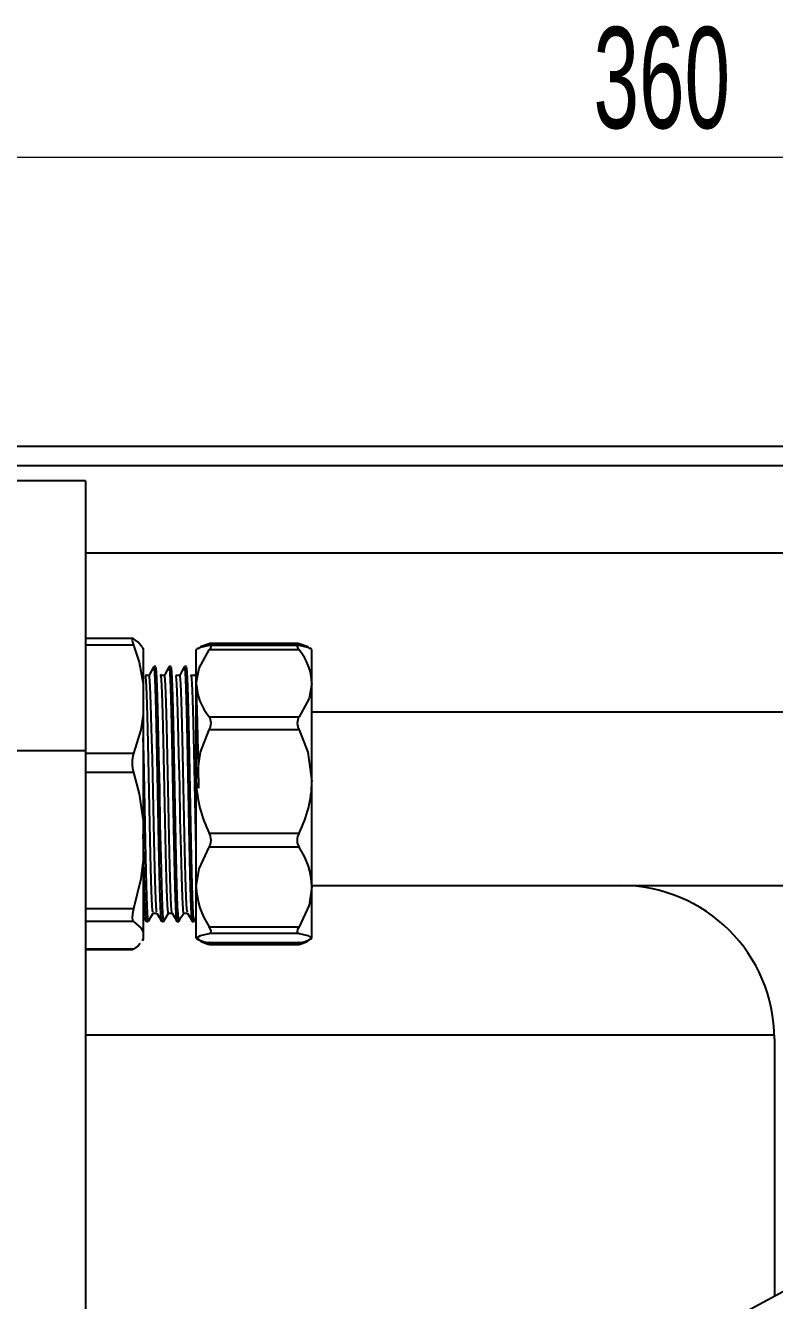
# Model space of a CAD drawing. Header units: millimetres. Extents: x 75 to 2075, y 25 to 1460.
# Drawn here: x 437 to 566.5, y 1117.1 to 1337.6 of the extents above; entities that cross this region are included whole.
import ezdxf

# ---------------------------------------------------------------- set-up
doc = ezdxf.new("R2010")
doc.units = ezdxf.units.MM
doc.header["$LTSCALE"] = 5
doc.styles.add('SLDTEXTSTYLE0', font='TXT', dxfattribs={"width": 0.605})
doc.dimstyles.new('SLDDIMSTYLE0', dxfattribs={"dimtxt": 17.5, "dimasz": 16.51, "dimexe": 0, "dimexo": 0.0625, "dimgap": 4.375, "dimtad": 1, "dimlfac": 0.6, "dimrnd": 1e-09, "dimzin": 12, "dimdsep": 46, "dimtxsty": 'SLDTEXTSTYLE0', "dimsah": 1, "dimcen": 0.09, "dimadec": 0, "dimazin": 3, "dimtfac": 1, "dimtofl": 0, "dimtmove": 0, "dimatfit": 3, "dimfxl": 1, "dimfrac": 2, "dimtolj": 1, "dimtzin": 12, "dimarcsym": 0})

# ---------------------------------------------------------------- blocks, each defined once
blk = doc.blocks.new('_D_4')
at = {"color": 7, "linetype": 'Continuous', "lineweight": 0}
for p, q in [((234, 1259.7), (234, 1319.82)), ((834, 1259.7), (834, 1319.82)), ((834, 1314.82), (234, 1314.82))]:
    blk.add_line(p, q, dxfattribs=at)
at = {"color": 7, "linetype": 'Continuous', "lineweight": 18}
for points in [[(234, 1314.82), (250.51, 1312.28), (250.51, 1317.36)], [(834, 1314.82), (817.49, 1317.36), (817.49, 1312.28)]]:
    blk.add_solid(points, dxfattribs=at)
at = {"color": 7, "linetype": 'Continuous', "lineweight": 18, "insert": (535.2, 1337.38), "char_height": 17.5, "attachment_point": 1, "style": 'SLDTEXTSTYLE0'}
blk.add_mtext('360', dxfattribs=at)

msp = doc.modelspace()

# ---------------------------------------------------------------- linework, layer by layer
at = {"color": 7, "linetype": 'Continuous', "lineweight": 25}
for p, q in [((798.886, 1264.817), (269.121, 1264.817)), ((797.337, 1261.483), (270.67, 1261.483)), ((447.337, 1258.866), (284.003, 1258.866)), ((447.337, 1258.866), (447.337, 1212.199)), ((627.337, 1246.366), (447.337, 1246.366)), ((455.523, 1231.618), (447.337, 1231.618)), ((484.107, 1230.742), (468.918, 1230.742)), ((455.654, 1230.478), (447.337, 1230.478)), ((457.337, 1229.866), (457.193, 1230.095)), ((457.337, 1229.866), (457.337, 1223.759)), ((466.639, 1229.794), (466.503, 1229.699)), ((466.503, 1223.845), (466.503, 1229.699)), ((466.859, 1229.948), (466.639, 1229.794)), ((484.272, 1229.616), (468.735, 1229.616)), ((484.17, 1230.397), (468.852, 1230.397)), ((486.368, 1229.794), (486.148, 1229.948)), ((486.503, 1229.699), (486.368, 1229.794)), ((486.503, 1223.845), (486.503, 1229.699)), ((459.517, 1226.732), (459.186, 1226.732)), ((462.162, 1226.732), (461.831, 1226.732)), ((464.808, 1226.732), (464.477, 1226.732)), ((466.503, 1225.67), (466.283, 1225.289)), ((457.337, 1223.759), (457.337, 1218.43)), ((466.503, 1206.87), (466.503, 1223.845)), ((486.503, 1206.87), (486.503, 1223.845)), ((457.337, 1218.43), (457.337, 1199.997)), ((468.735, 1218.074), (484.272, 1218.074)), ((700.67, 1218.866), (486.503, 1218.866)), ((484.272, 1215.811), (468.735, 1215.811)), ((447.337, 1212.199), (284.003, 1212.199)), ((447.337, 1212.199), (447.337, 732.199)), ((455.654, 1211.712), (447.337, 1211.712)), ((455.654, 1208.441), (447.337, 1208.441)), ((466.503, 1188.623), (466.503, 1206.87)), ((486.503, 1188.623), (486.503, 1206.87)), ((457.337, 1199.997), (457.337, 1193.3)), ((468.735, 1197.93), (484.272, 1197.93)), ((484.272, 1195.497), (468.735, 1195.497)), ((457.337, 1193.3), (457.337, 1180.937)), ((486.503, 1188.866), (700.67, 1188.866)), ((466.503, 1179.793), (466.503, 1188.623)), ((486.503, 1179.793), (486.503, 1188.623)), ((455.654, 1184.856), (447.337, 1184.856)), ((455.654, 1182.662), (447.337, 1182.662)), ((457.863, 1182.666), (458.193, 1182.666)), ((460.509, 1182.666), (460.839, 1182.666)), ((463.155, 1182.666), (463.485, 1182.666)), ((465.801, 1182.666), (466.131, 1182.666)), ((466.141, 1182.672), (466.503, 1183.3)), ((457.337, 1180.937), (457.337, 1179.568)), ((468.735, 1181.75), (484.272, 1181.75)), ((484.272, 1180.573), (468.735, 1180.573)), ((455.654, 1177.843), (447.337, 1177.843)), ((447.337, 1177.78), (455.523, 1177.78)), ((455.654, 1177.843), (455.523, 1177.814)), ((457.337, 1179.568), (457.13, 1179.311)), ((457.193, 1179.303), (457.337, 1179.532)), ((457.337, 1179.568), (457.337, 1179.532)), ((466.503, 1179.699), (466.639, 1179.604)), ((466.639, 1179.604), (466.859, 1179.45)), ((468.735, 1179.014), (484.272, 1179.014)), ((468.852, 1179.008), (468.735, 1179.014)), ((468.735, 1178.689), (484.272, 1178.689)), ((468.852, 1179.001), (484.17, 1179.001)), ((468.918, 1178.656), (484.107, 1178.656)), ((484.272, 1178.689), (484.107, 1178.673)), ((484.272, 1179.014), (484.17, 1179.02)), ((486.368, 1179.604), (486.503, 1179.699)), ((447.337, 1163.032), (566.467, 1163.032)), ((566.503, 1162.357), (566.503, 1117.803))]:
    msp.add_line(p, q, dxfattribs=at)
at = {"color": 7, "linetype": 'Continuous', "lineweight": 25, "flags": 128}
for points in [[(455.654, 1231.555), (455.452, 1231.599), (455.413, 1231.339), (455.536, 1230.821), (455.654, 1230.478)], [(457.13, 1230.087), (456.441, 1230.946), (455.654, 1231.555)], [(468.735, 1230.709), (467.232, 1230.163), (467.006, 1229.942)], [(468.959, 1230.397), (468.988, 1230.439), (469.048, 1230.675), (468.912, 1230.742), (468.735, 1230.709)], [(484.272, 1230.709), (484.019, 1230.733), (483.959, 1230.589), (484.054, 1230.397)], [(486.001, 1229.942), (485.775, 1230.163), (484.272, 1230.709)], [(455.654, 1230.478), (456.6, 1227.538), (457.337, 1223.759)], [(466.503, 1223.845), (466.983, 1226.489), (468.735, 1229.616)], [(468.735, 1230.384), (467.232, 1230.045), (466.811, 1229.791)], [(468.735, 1229.616), (468.988, 1230.015), (469.048, 1230.289), (468.912, 1230.393), (468.735, 1230.384)], [(484.272, 1230.384), (484.019, 1230.369), (483.959, 1230.186), (484.095, 1229.875), (484.272, 1229.616)], [(486.196, 1229.791), (485.775, 1230.045), (484.272, 1230.384)], [(459.178, 1226.73), (458.762, 1226.009), (458.345, 1225.288)], [(460.509, 1182.797), (460.487, 1182.698), (460.369, 1183.875), (460.249, 1186.688), (460.136, 1190.804), (460.017, 1196.068), (459.897, 1202.013), (459.785, 1208.041), (459.664, 1213.944), (459.546, 1219.098), (459.433, 1223.085), (459.312, 1225.733), (459.196, 1226.726), (459.172, 1226.584)], [(460.839, 1182.808), (460.751, 1183.17), (460.63, 1185.318), (460.514, 1188.929), (460.399, 1193.729), (460.277, 1199.467), (460.163, 1205.493), (460.047, 1211.508), (459.926, 1217.055), (459.813, 1221.542), (459.694, 1224.807), (459.574, 1226.515), (459.517, 1226.525)], [(461.823, 1226.729), (461.407, 1226.008), (460.99, 1225.287)], [(463.155, 1182.797), (463.133, 1182.698), (463.015, 1183.875), (462.894, 1186.688), (462.782, 1190.804), (462.663, 1196.068), (462.543, 1202.013), (462.431, 1208.041), (462.31, 1213.944), (462.192, 1219.098), (462.079, 1223.085), (461.958, 1225.733), (461.841, 1226.726), (461.817, 1226.58)], [(463.485, 1182.808), (463.397, 1183.17), (463.275, 1185.318), (463.159, 1188.929), (463.045, 1193.729), (462.923, 1199.467), (462.809, 1205.493), (462.692, 1211.508), (462.571, 1217.055), (462.459, 1221.542), (462.34, 1224.807), (462.22, 1226.515), (462.162, 1226.525)], [(464.47, 1226.73), (464.053, 1226.009), (463.637, 1225.288)], [(465.801, 1182.797), (465.779, 1182.698), (465.661, 1183.875), (465.54, 1186.688), (465.428, 1190.804), (465.309, 1196.068), (465.189, 1202.013), (465.076, 1208.041), (464.956, 1213.944), (464.838, 1219.098), (464.725, 1223.085), (464.604, 1225.733), (464.487, 1226.726), (464.464, 1226.585)], [(466.131, 1182.808), (466.042, 1183.17), (465.921, 1185.318), (465.805, 1188.929), (465.69, 1193.729), (465.569, 1199.467), (465.455, 1205.493), (465.338, 1211.508), (465.217, 1217.055), (465.105, 1221.542), (464.986, 1224.807), (464.866, 1226.515), (464.808, 1226.525)], [(458.318, 1225.198), (457.989, 1225.205), (457.657, 1225.198)], [(459.02, 1184.25), (458.937, 1184.512), (458.816, 1186.447), (458.7, 1189.766), (458.585, 1194.2), (458.464, 1199.537), (458.35, 1205.17), (458.233, 1210.799), (458.112, 1216.021), (457.999, 1220.27), (457.881, 1223.384), (457.761, 1225.056), (457.657, 1225.143)], [(459.667, 1184.298), (459.599, 1184.512), (459.478, 1186.447), (459.361, 1189.766), (459.247, 1194.2), (459.126, 1199.537), (459.011, 1205.17), (458.895, 1210.799), (458.774, 1216.021), (458.661, 1220.27), (458.543, 1223.384), (458.422, 1225.056), (458.345, 1225.121)], [(461.667, 1184.264), (461.632, 1184.17), (461.514, 1185.443), (461.393, 1188.223), (461.281, 1192.192), (461.161, 1197.212), (461.042, 1202.8), (460.93, 1208.436), (460.809, 1213.91), (460.692, 1218.619), (460.578, 1222.226), (460.457, 1224.543), (460.341, 1225.3), (460.302, 1225.022)], [(460.964, 1225.198), (460.635, 1225.204), (460.303, 1225.198)], [(462.314, 1184.224), (462.294, 1184.17), (462.175, 1185.443), (462.055, 1188.223), (461.943, 1192.192), (461.823, 1197.212), (461.704, 1202.8), (461.591, 1208.436), (461.47, 1213.91), (461.353, 1218.619), (461.239, 1222.226), (461.118, 1224.543), (461.003, 1225.3), (460.99, 1225.211)], [(464.312, 1184.175), (464.21, 1184.712), (464.089, 1186.885), (463.974, 1190.384), (463.858, 1194.99), (463.737, 1200.416), (463.624, 1206.052), (463.506, 1211.66), (463.386, 1216.762), (463.273, 1220.837), (463.154, 1223.748), (463.034, 1225.174), (462.948, 1225.06)], [(463.61, 1225.198), (463.28, 1225.203), (462.949, 1225.198)], [(464.96, 1184.248), (464.872, 1184.712), (464.751, 1186.885), (464.636, 1190.384), (464.52, 1194.99), (464.399, 1200.416), (464.286, 1206.052), (464.167, 1211.66), (464.047, 1216.762), (463.935, 1220.837), (463.815, 1223.748), (463.696, 1225.174), (463.637, 1225.095)], [(466.503, 1195.093), (466.434, 1198.066), (466.316, 1203.684), (466.203, 1209.319), (466.082, 1214.713), (465.966, 1219.254), (465.851, 1222.685), (465.729, 1224.767), (465.616, 1225.277), (465.594, 1225.078)], [(466.256, 1225.198), (465.926, 1225.202), (465.594, 1225.198)], [(466.937, 1205.717), (466.864, 1209.319), (466.743, 1214.713), (466.628, 1219.254), (466.512, 1222.685), (466.503, 1222.833)], [(486.503, 1223.845), (486.024, 1221.202), (484.272, 1218.074)], [(457.337, 1218.43), (456.888, 1215.814), (455.654, 1211.712)], [(466.503, 1206.87), (467.232, 1211.927), (468.735, 1215.811)], [(484.272, 1215.811), (485.775, 1211.927), (486.503, 1206.87)], [(458.193, 1182.808), (458.105, 1183.17), (457.984, 1185.318), (457.868, 1188.929), (457.753, 1193.729), (457.632, 1199.467), (457.518, 1205.493), (457.401, 1211.508), (457.337, 1214.438)], [(455.654, 1208.441), (456.6, 1204.746), (457.337, 1199.997)], [(457.863, 1182.797), (457.841, 1182.698), (457.723, 1183.875), (457.603, 1186.688), (457.49, 1190.804), (457.371, 1196.068), (457.337, 1197.766)], [(466.503, 1188.623), (466.983, 1191.772), (468.735, 1195.497)], [(457.337, 1193.3), (456.888, 1190.011), (455.654, 1184.856)], [(486.503, 1188.623), (486.024, 1185.475), (484.272, 1181.75)], [(455.654, 1184.856), (455.452, 1183.972), (455.413, 1183.25), (455.536, 1182.791), (455.654, 1182.662)], [(455.654, 1182.662), (456.96, 1181.524), (457.337, 1180.937)], [(457.337, 1183.565), (457.439, 1183.388), (457.856, 1182.667)], [(458.203, 1182.672), (458.618, 1183.39), (459.027, 1184.098)], [(459.021, 1184.098), (459.353, 1184.098), (459.675, 1184.098)], [(459.667, 1184.111), (460.084, 1183.39), (460.5, 1182.669)], [(460.849, 1182.672), (461.264, 1183.39), (461.673, 1184.098)], [(461.666, 1184.098), (461.998, 1184.098), (462.321, 1184.098)], [(462.314, 1184.11), (462.73, 1183.389), (463.147, 1182.668)], [(463.495, 1182.672), (463.91, 1183.39), (464.319, 1184.098)], [(464.312, 1184.098), (464.644, 1184.098), (464.967, 1184.098)], [(464.96, 1184.109), (465.377, 1183.388), (465.793, 1182.667)], [(466.503, 1179.793), (467.232, 1180.234), (468.735, 1180.573)], [(468.735, 1180.573), (468.988, 1180.711), (469.048, 1181.02), (468.912, 1181.435), (468.735, 1181.75)], [(484.272, 1181.75), (484.019, 1181.254), (483.959, 1180.861), (484.095, 1180.639), (484.272, 1180.573)], [(484.272, 1180.573), (485.775, 1180.234), (486.503, 1179.793)], [(456.765, 1178.856), (456.441, 1178.452), (455.654, 1177.843)], [(468.918, 1178.659), (468.912, 1178.656), (468.735, 1178.689)], [(687.951, 1115.762), (681.897, 1118.884), (675.796, 1121.414), (666.391, 1124.454), (656.227, 1126.857), (645.877, 1128.546), (636.846, 1129.47), (628.826, 1129.888), (620.047, 1129.917), (610.607, 1129.438), (600.908, 1128.355), (591.08, 1126.573), (580.814, 1123.838), (570.181, 1119.797), (559.655, 1114.091)]]:
    msp.add_lwpolyline(points, dxfattribs=at)
at = {"color": 7, "linetype": 'Continuous', "lineweight": 25}
for centre, radius, start, end in [((477.008, 1223.49), 9.502, 2.14143, 40.14073), ((475.999, 1224.2), 9.502, 182.14143, 220.14073), ((466.934, 1216.943), 2.127, 327.85436, 32.14564), ((486.169, 1216.943), 2.209, 149.18538, 210.81462), ((460.924, 1210.076), 5.518, 162.76196, 197.23804), ((487.216, 1207.291), 20.717, 181.16412, 206.86446), ((465.803, 1207.288), 20.705, 333.12793, 358.84349), ((466.533, 1196.713), 2.515, 331.08009, 28.91991), ((486.406, 1196.713), 2.457, 150.3174, 209.6826), ((473.82, 1188.304), 12.688, 1.44136, 34.53287), ((539.913, 1162.275), 26.59, 0.17708, 90.1646), ((479.187, 1188.943), 12.688, 181.44136, 214.53287), ((468.894, 1183.053), 4.043, 233.74625, 267.74391), ((469.968, 1184.093), 5.543, 236.77004, 257.14503), ((484.121, 1183.03), 4.019, 272.15363, 306.35621), ((483.04, 1184.107), 5.556, 282.81299, 303.17552)]:
    msp.add_arc(centre, radius, start, end, dxfattribs=at)

# ---------------------------------------------------------------- dimensions: what is measured, and where the dimension line sits
at = {"color": 7, "linetype": 'Continuous', "lineweight": 18}
dim = msp.add_linear_dim(base=(234.003, 1314.821), p1=(834.003, 1254.699), p2=(234.003, 1254.699), dimstyle='SLDDIMSTYLE0', dxfattribs=at)
dim.commit()
dim.dimension.update_dxf_attribs({"geometry": '_D_4', "text_midpoint": (555.256, 1314.821), "dimtype": 160})

doc.saveas('drawing.dxf')
